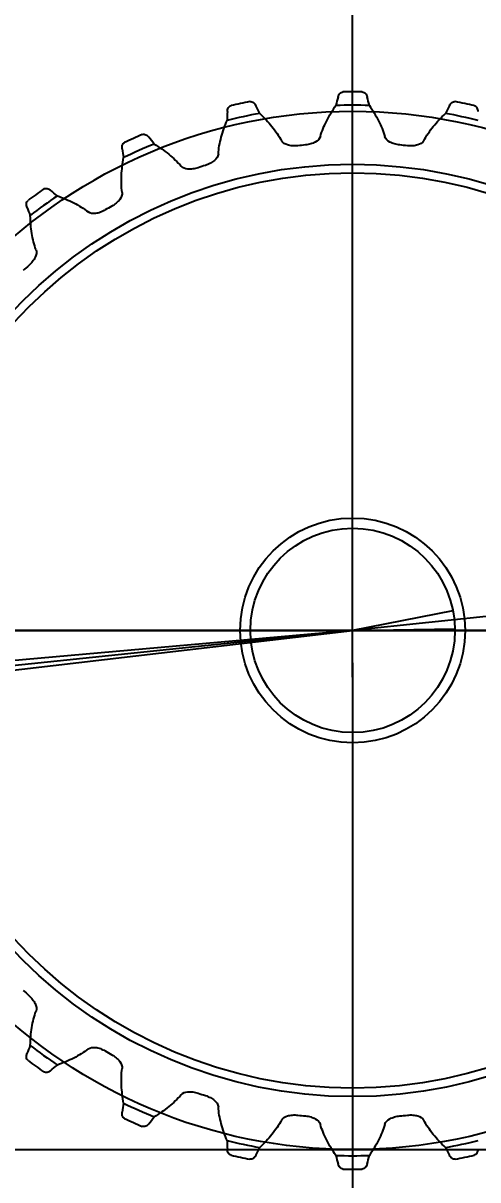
# Model space of a CAD drawing. Header units: inches. Extents: x -116 to 250, y -285 to 80.
# Drawn here: x -10.568 to -9.693, y -190.372 to -188.145 of the extents above; entities that cross this region are included whole.
import ezdxf

# ---------------------------------------------------------------- set-up
doc = ezdxf.new("R2010")
doc.units = ezdxf.units.IN
doc.header["$MEASUREMENT"] = 0
for name, color, linetype in [('LAY0001', 7, 'Continuous'), ('LAYER_CHAMFER_FEAT', 7, 'Continuous'), ('LAYER_CURVE', 7, 'Continuous'), ('LAYER_CUT_FEAT', 7, 'Continuous'), ('trajectories', 3, 'Continuous')]:
    doc.layers.add(name, color=color, linetype=linetype)
doc.dimstyles.get("Standard").update_dxf_attribs({"dimtxt": 0.18, "dimasz": 0.18, "dimexe": 0.18, "dimexo": 0.0625, "dimgap": 0.09, "dimtad": 0, "dimtih": 1, "dimtoh": 1, "dimdec": 4, "dimzin": 0, "dimdsep": 46, "dimtxsty": 'Standard', "dimcen": 0.09, "dimadec": 0, "dimazin": 0, "dimtfac": 1, "dimtdec": 4, "dimtofl": 0, "dimtmove": 0, "dimatfit": 3, "dimfxl": 1, "dimtolj": 1, "dimtzin": 0, "dimarcsym": 0})

# ---------------------------------------------------------------- blocks, each defined once
blk = doc.blocks.new('*D114')
at = {"layer": 'Defpoints', "color": 0, "transparency": 16777216}
for p in [(-9.2446, -188.5897), (-10.6232, -190.0388)]:
    blk.add_point(p, dxfattribs=at)
at = {"layer": 'trajectories', "color": 0, "lineweight": -2, "transparency": 16777216}
for p, q in [((-8.3486, -187.6479), (-9.1206, -188.4593)), ((-8.1686, -187.6479), (-8.3486, -187.6479)), ((-9.9339, -189.4043), (-9.9339, -189.2243)), ((-10.0239, -189.3143), (-9.8439, -189.3143))]:
    blk.add_line(p, q, dxfattribs=at)
at = {"layer": 'trajectories', "color": 0, "transparency": 16777216}
blk.add_solid([(-9.1423, -188.4387), (-9.0988, -188.48), (-9.2446, -188.5897)], dxfattribs=at)
at = {"layer": 'trajectories', "color": 0, "transparency": 16777216, "insert": (-7.5986, -187.6479), "char_height": 0.18, "attachment_point": 5}
blk.add_mtext('\\A1;∅2.0000', dxfattribs=at)
blk = doc.blocks.new('*D115')
at = {"layer": 'Defpoints', "color": 0, "transparency": 16777216}
for p in [(-11.5709, -189.3143), (-9.9339, -189.3143), (-9.9339, -191.7865)]:
    blk.add_point(p, dxfattribs=at)
at = {"layer": 'trajectories', "color": 0, "lineweight": -2, "transparency": 16777216}
for p, q in [((-11.5709, -189.3768), (-11.5709, -191.9665)), ((-9.9339, -189.3768), (-9.9339, -191.9665)), ((-11.3909, -191.7865), (-11.2474, -191.7865)), ((-10.1139, -191.7865), (-10.2574, -191.7865))]:
    blk.add_line(p, q, dxfattribs=at)
at = {"layer": 'trajectories', "color": 0, "transparency": 16777216}
for points in [[(-11.3909, -191.7565), (-11.3909, -191.8165), (-11.5709, -191.7865)], [(-10.1139, -191.7565), (-10.1139, -191.8165), (-9.9339, -191.7865)]]:
    blk.add_solid(points, dxfattribs=at)
at = {"layer": 'trajectories', "color": 0, "transparency": 16777216, "insert": (-10.7524, -191.7865), "char_height": 0.18, "attachment_point": 5}
blk.add_mtext('\\A1;1.6370', dxfattribs=at)

msp = doc.modelspace()

# ---------------------------------------------------------------- linework, layer by layer
for p, q in [((-13.5709, -189.31425), (-7.0709, -189.31425)), ((-13.5709, -189.31425), (-7.0709, -189.31425)), ((-11.4709, -189.31425), (-8.5709, -189.31425)), ((-13.5709, -190.31425), (-7.0709, -190.31425))]:
    msp.add_line(p, q)
msp.add_circle((2.4291, -189.31425), 14)
at = {"color": 7, "linetype": 'Continuous'}
for start, end in [(95.54746, 96.45254), (83.54746, 84.45254), (107.54746, 108.45254), (119.54746, 120.45254), (131.54746, 132.45254), (227.54746, 228.45254), (239.54746, 240.45254), (251.54746, 252.45254), (263.54746, 264.45254), (275.54746, 276.45254)]:
    msp.add_arc((-9.9339, -189.31425), 0.93948, start, end, dxfattribs=at)
for points, knots in [([(-9.99593, -188.363), (-9.99451, -188.3578), (-9.9909, -188.34747), (-9.9815, -188.32711), (-9.97259, -188.31253), (-9.96609, -188.30307)], [0, 0, 0, 0, 0.2403234, 0.4875091, 1, 1, 1, 1]), ([(-9.90171, -188.30307), (-9.89521, -188.31253), (-9.8863, -188.32711), (-9.8769, -188.34747), (-9.87328, -188.3578), (-9.87186, -188.363)], [0, 0, 0, 0, 0.512491, 0.7596766, 1, 1, 1, 1]), ([(-10.11265, -188.31848), (-10.10432, -188.32638), (-10.09257, -188.33878), (-10.07915, -188.35674), (-10.07347, -188.3661), (-10.071, -188.37089)], [0, 0, 0, 0, 0.512491, 0.7596766, 1, 1, 1, 1]), ([(-9.7968, -188.37089), (-9.79433, -188.3661), (-9.78865, -188.35674), (-9.77522, -188.33878), (-9.76348, -188.32638), (-9.75515, -188.31848)], [0, 0, 0, 0, 0.2403234, 0.4875091, 1, 1, 1, 1]), ([(-10.19235, -188.39668), (-10.19205, -188.39131), (-10.19066, -188.38044), (-10.1857, -188.35858), (-10.18002, -188.34246), (-10.17562, -188.33186)], [0, 0, 0, 0, 0.2403234, 0.4875091, 1, 1, 1, 1]), ([(-10.03948, -188.38073), (-10.04292, -188.38111), (-10.04805, -188.38125), (-10.05468, -188.38042), (-10.06236, -188.37861), (-10.0688, -188.37516), (-10.071, -188.37089)], [0, 0, 0, 0, 0.302187, 0.445692, 0.5804728, 1, 1, 1, 1]), ([(-9.99593, -188.363), (-9.9972, -188.36763), (-10.00277, -188.37235), (-10.00992, -188.37571), (-10.01623, -188.3779), (-10.02127, -188.37884), (-10.02472, -188.37917)], [0, 0, 0, 0, 0.4195272, 0.554308, 0.697813, 1, 1, 1, 1]), ([(-9.84308, -188.37917), (-9.84652, -188.37884), (-9.85157, -188.3779), (-9.85788, -188.37571), (-9.86502, -188.37235), (-9.8706, -188.36763), (-9.87186, -188.363)], [0, 0, 0, 0, 0.3021865, 0.4456915, 0.5804723, 1, 1, 1, 1]), ([(-9.7968, -188.37089), (-9.799, -188.37516), (-9.80544, -188.37861), (-9.81312, -188.38042), (-9.81975, -188.38125), (-9.82488, -188.38111), (-9.82832, -188.38073)], [0, 0, 0, 0, 0.4195272, 0.554308, 0.697813, 1, 1, 1, 1]), ([(-10.31578, -188.3774), (-10.30599, -188.3834), (-10.29192, -188.39309), (-10.27505, -188.40787), (-10.26755, -188.41584), (-10.26414, -188.42001)], [0, 0, 0, 0, 0.512491, 0.7596766, 1, 1, 1, 1]), ([(-10.37748, -188.47047), (-10.3783, -188.46515), (-10.3792, -188.45423), (-10.37889, -188.43182), (-10.37668, -188.41487), (-10.37459, -188.40358)], [0, 0, 0, 0, 0.2403233, 0.487509, 1, 1, 1, 1]), ([(-10.19235, -188.39668), (-10.19263, -188.40148), (-10.1971, -188.40725), (-10.20339, -188.41203), (-10.20911, -188.41548), (-10.21385, -188.41745), (-10.21715, -188.41849)], [0, 0, 0, 0, 0.4195283, 0.5543101, 0.6978142, 1, 1, 1, 1]), ([(-10.23126, -188.42308), (-10.23454, -188.42417), (-10.23954, -188.42537), (-10.24619, -188.42594), (-10.25409, -188.42576), (-10.2611, -188.42372), (-10.26414, -188.42001)], [0, 0, 0, 0, 0.302187, 0.445692, 0.5804728, 1, 1, 1, 1]), ([(-10.50222, -188.47727), (-10.49139, -188.4811), (-10.47561, -188.48766), (-10.45605, -188.4986), (-10.44705, -188.50484), (-10.44285, -188.50821)], [0, 0, 0, 0, 0.512491, 0.7596766, 1, 1, 1, 1]), ([(-10.37748, -188.47047), (-10.37675, -188.47522), (-10.37993, -188.48179), (-10.38508, -188.48777), (-10.38996, -188.49234), (-10.39419, -188.49525), (-10.3972, -188.49696)], [0, 0, 0, 0, 0.4195268, 0.5543082, 0.6978125, 1, 1, 1, 1]), ([(-10.41005, -188.50438), (-10.41303, -188.50613), (-10.41767, -188.50834), (-10.42406, -188.51028), (-10.43182, -188.51175), (-10.4391, -188.51121), (-10.44285, -188.50821)], [0, 0, 0, 0, 0.3021872, 0.4456923, 0.5804731, 1, 1, 1, 1]), ([(-10.54322, -188.58113), (-10.54512, -188.5761), (-10.54827, -188.56561), (-10.55264, -188.54362), (-10.554, -188.52659), (-10.55429, -188.51511)], [0, 0, 0, 0, 0.2403234, 0.4875091, 1, 1, 1, 1]), ([(-10.54322, -188.58113), (-10.54152, -188.58563), (-10.54326, -188.59272), (-10.54706, -188.59964), (-10.55088, -188.60512), (-10.55441, -188.60885), (-10.557, -188.61114)], [0, 0, 0, 0, 0.4195272, 0.554308, 0.697813, 1, 1, 1, 1]), ([(-10.557, -190.01736), (-10.55441, -190.01966), (-10.55088, -190.02338), (-10.54706, -190.02886), (-10.54326, -190.03579), (-10.54152, -190.04288), (-10.54322, -190.04737)], [0, 0, 0, 0, 0.3021882, 0.4456929, 0.5804745, 1, 1, 1, 1]), ([(-10.55429, -190.1134), (-10.554, -190.10192), (-10.55264, -190.08489), (-10.54827, -190.06289), (-10.54512, -190.05241), (-10.54322, -190.04737)], [0, 0, 0, 0, 0.512491, 0.7596766, 1, 1, 1, 1]), ([(-10.44285, -190.1203), (-10.44705, -190.12366), (-10.45605, -190.1299), (-10.47561, -190.14085), (-10.49139, -190.14741), (-10.50222, -190.15123)], [0, 0, 0, 0, 0.2403234, 0.4875091, 1, 1, 1, 1]), ([(-10.44285, -190.1203), (-10.4391, -190.11729), (-10.43182, -190.11675), (-10.42406, -190.11823), (-10.41767, -190.12017), (-10.41303, -190.12237), (-10.41005, -190.12413)], [0, 0, 0, 0, 0.4195272, 0.554308, 0.697813, 1, 1, 1, 1]), ([(-10.3972, -190.13155), (-10.39419, -190.13325), (-10.38996, -190.13616), (-10.38508, -190.14073), (-10.37993, -190.14671), (-10.37675, -190.15329), (-10.37748, -190.15804)], [0, 0, 0, 0, 0.3021869, 0.4456912, 0.5804725, 1, 1, 1, 1]), ([(-10.37459, -190.22492), (-10.37668, -190.21363), (-10.37889, -190.19669), (-10.3792, -190.17427), (-10.3783, -190.16336), (-10.37748, -190.15804)], [0, 0, 0, 0, 0.512491, 0.7596766, 1, 1, 1, 1]), ([(-10.26414, -190.2085), (-10.26755, -190.21267), (-10.27505, -190.22064), (-10.29192, -190.23541), (-10.30599, -190.24511), (-10.31578, -190.2511)], [0, 0, 0, 0, 0.2403234, 0.4875091, 1, 1, 1, 1]), ([(-10.26414, -190.2085), (-10.2611, -190.20478), (-10.25409, -190.20274), (-10.24619, -190.20257), (-10.23954, -190.20313), (-10.23454, -190.20433), (-10.23126, -190.20543)], [0, 0, 0, 0, 0.4195275, 0.5543084, 0.6978136, 1, 1, 1, 1]), ([(-10.21715, -190.21001), (-10.21385, -190.21106), (-10.20911, -190.21302), (-10.20339, -190.21648), (-10.1971, -190.22126), (-10.19263, -190.22703), (-10.19235, -190.23182)], [0, 0, 0, 0, 0.3021869, 0.4456912, 0.5804725, 1, 1, 1, 1]), ([(-10.17562, -190.29664), (-10.18002, -190.28604), (-10.1857, -190.26993), (-10.19066, -190.24806), (-10.19205, -190.2372), (-10.19235, -190.23182)], [0, 0, 0, 0, 0.5124911, 0.7596768, 1, 1, 1, 1]), ([(-10.071, -190.25762), (-10.07347, -190.2624), (-10.07915, -190.27176), (-10.09257, -190.28972), (-10.10432, -190.30213), (-10.11265, -190.31003)], [0, 0, 0, 0, 0.2403234, 0.4875091, 1, 1, 1, 1]), ([(-10.071, -190.25762), (-10.0688, -190.25335), (-10.06236, -190.2499), (-10.05468, -190.24809), (-10.04805, -190.24726), (-10.04292, -190.24739), (-10.03948, -190.24778)], [0, 0, 0, 0, 0.4195272, 0.554308, 0.697813, 1, 1, 1, 1]), ([(-10.02472, -190.24933), (-10.02127, -190.24966), (-10.01623, -190.2506), (-10.00992, -190.25279), (-10.00277, -190.25616), (-9.9972, -190.26087), (-9.99593, -190.26551)], [0, 0, 0, 0, 0.3021877, 0.4456918, 0.5804722, 1, 1, 1, 1]), ([(-9.96609, -190.32543), (-9.97259, -190.31597), (-9.9815, -190.30139), (-9.9909, -190.28104), (-9.99451, -190.2707), (-9.99593, -190.26551)], [0, 0, 0, 0, 0.512491, 0.7596766, 1, 1, 1, 1]), ([(-9.87186, -190.26551), (-9.87328, -190.2707), (-9.8769, -190.28104), (-9.8863, -190.30139), (-9.89521, -190.31597), (-9.90171, -190.32543)], [0, 0, 0, 0, 0.2403234, 0.4875091, 1, 1, 1, 1]), ([(-9.87186, -190.26551), (-9.8706, -190.26087), (-9.86502, -190.25616), (-9.85788, -190.25279), (-9.85157, -190.2506), (-9.84652, -190.24966), (-9.84308, -190.24933)], [0, 0, 0, 0, 0.4195268, 0.5543082, 0.6978125, 1, 1, 1, 1]), ([(-9.82832, -190.24778), (-9.82488, -190.24739), (-9.81975, -190.24726), (-9.81312, -190.24809), (-9.80544, -190.2499), (-9.799, -190.25335), (-9.7968, -190.25762)], [0, 0, 0, 0, 0.3021869, 0.4456912, 0.5804725, 1, 1, 1, 1]), ([(-9.75515, -190.31003), (-9.76348, -190.30213), (-9.77522, -190.28972), (-9.78865, -190.27176), (-9.79433, -190.2624), (-9.7968, -190.25762)], [0, 0, 0, 0, 0.512491, 0.7596766, 1, 1, 1, 1])]:
    msp.add_open_spline(points, degree=3, knots=knots, dxfattribs=at)
at = {"layer": 'LAY0001', "color": 7, "linetype": 'Continuous'}
msp.add_circle((-9.9339, -189.31425), 0.8814, dxfattribs=at)
at = {"layer": 'LAYER_CHAMFER_FEAT', "color": 7, "linetype": 'Continuous'}
for radius in [0.21654, 0.19685]:
    msp.add_circle((-9.9339, -189.31425), radius, dxfattribs=at)
at = {"layer": 'LAYER_CURVE', "color": 40, "linetype": 'Continuous'}
for p, q in [((-8.41131, -189.15422), (-9.9339, -189.31425)), ((-11.35568, -189.48103), (-9.9339, -189.31425)), ((-9.9339, -189.31425), (-10.89223, -189.39984)), ((-9.9339, -189.31425), (-10.89223, -189.4142))]:
    msp.add_line(p, q, dxfattribs=at)
at = {"layer": 'LAYER_CURVE', "color": 4, "linetype": 'Continuous'}
for p, q in [((-9.74082, -189.2767), (-9.9339, -189.31425)), ((-9.9339, -189.31425), (-9.73719, -189.31084))]:
    msp.add_line(p, q, dxfattribs=at)
msp.add_circle((-9.9339, -189.31425), 1.53097, dxfattribs=at)
at = {"layer": 'LAYER_CUT_FEAT', "color": 7, "linetype": 'Continuous'}
msp.add_circle((-9.9339, -189.31425), 0.89786, dxfattribs=at)
for centre, radius, start, end in [((-9.9339, -189.44378), 1.16698, 89.08956, 90.91044), ((-9.90697, -189.44095), 1.16698, 101.08956, 102.91044), ((-11.55311, -189.01984), 1.60213, 25.96183, 26.57259), ((-8.41129, -188.68963), 1.60213, 165.42741, 166.03817), ((-9.9339, -189.31425), 1.01169, 88.17688, 91.82312), ((-11.45651, -188.68963), 1.60213, 13.96183, 14.57259), ((-8.31469, -189.01984), 1.60213, 153.42741, 154.03817), ((-9.96083, -189.44095), 1.16698, 77.08956, 78.91044), ((-8.57443, -188.38671), 1.60213, 177.42741, 178.03817), ((-9.9339, -189.31425), 1.01169, 100.17688, 103.82312), ((-9.9339, -189.31425), 1.01169, 76.17688, 79.82312), ((-9.88121, -189.43258), 1.16698, 113.08956, 114.91044), ((-11.57893, -189.36293), 1.60213, 37.96183, 38.57259), ((-8.79698, -188.12433), 1.60213, 189.42741, 190.03817), ((-9.9339, -189.31425), 1.01169, 112.17688, 115.82312), ((-9.85776, -189.41904), 1.16698, 125.08956, 126.91044), ((-9.9339, -189.31425), 1.01169, 124.17688, 127.82312), ((-11.53286, -189.70389), 1.60213, 49.96183, 50.57259), ((-9.06923, -187.91395), 1.60213, 201.42741, 202.03817), ((-9.06923, -190.71455), 1.60213, 157.96183, 158.57259), ((-9.9339, -189.31425), 1.01169, 232.17688, 235.82312), ((-9.85776, -189.20946), 1.16698, 233.08956, 234.91044), ((-11.53286, -188.92462), 1.60213, 309.42741, 310.03817), ((-8.79698, -190.50418), 1.60213, 169.96183, 170.57259), ((-9.9339, -189.31425), 1.01169, 244.17688, 247.82312), ((-9.88121, -189.19592), 1.16698, 245.08956, 246.91044), ((-11.57893, -189.26557), 1.60213, 321.42741, 322.03817), ((-8.57443, -190.2418), 1.60213, 181.96183, 182.57259), ((-9.9339, -189.31425), 1.01169, 256.17688, 259.82312), ((-11.55311, -189.60866), 1.60213, 333.42741, 334.03817), ((-9.9339, -189.31425), 1.01169, 280.17688, 283.82312), ((-8.31469, -189.60866), 1.60213, 205.96183, 206.57259), ((-9.90697, -189.18755), 1.16698, 257.08956, 258.91044), ((-8.41129, -189.93888), 1.60213, 193.96183, 194.57259), ((-9.9339, -189.31425), 1.01169, 268.17688, 271.82312), ((-11.45651, -189.93888), 1.60213, 345.42741, 346.03817), ((-9.96083, -189.18755), 1.16698, 281.08956, 282.91044), ((-9.9339, -189.18472), 1.16698, 269.08956, 270.91044)]:
    msp.add_arc(centre, radius, start, end, dxfattribs=at)
for points, knots in [([(-9.96188, -188.28652), (-9.96158, -188.28537), (-9.96076, -188.28311), (-9.95882, -188.28006), (-9.95605, -188.27768), (-9.95364, -188.27697), (-9.95244, -188.27695)], [0, 0, 0, 0, 0.2489724, 0.4986051, 0.7490518, 1, 1, 1, 1]), ([(-9.91536, -188.27695), (-9.91416, -188.27697), (-9.91175, -188.27768), (-9.90898, -188.28006), (-9.90704, -188.28311), (-9.90622, -188.28537), (-9.90592, -188.28652)], [0, 0, 0, 0, 0.2509482, 0.5013952, 0.7510282, 1, 1, 1, 1]), ([(-10.17494, -188.3148), (-10.17489, -188.31361), (-10.17456, -188.31123), (-10.1733, -188.30784), (-10.17108, -188.30493), (-10.16887, -188.30374), (-10.1677, -188.30347)], [0, 0, 0, 0, 0.2489724, 0.4986051, 0.7490518, 1, 1, 1, 1]), ([(-10.13143, -188.29576), (-10.13025, -188.29553), (-10.12775, -188.29572), (-10.12454, -188.29748), (-10.12201, -188.30006), (-10.12074, -188.3021), (-10.12021, -188.30316)], [0, 0, 0, 0, 0.2509482, 0.5013952, 0.7510282, 1, 1, 1, 1]), ([(-9.74759, -188.30316), (-9.74706, -188.3021), (-9.74578, -188.30006), (-9.74326, -188.29748), (-9.74005, -188.29572), (-9.73755, -188.29553), (-9.73637, -188.29576)], [0, 0, 0, 0, 0.2489724, 0.4986051, 0.7490518, 1, 1, 1, 1]), ([(-9.70009, -188.30347), (-9.69893, -188.30374), (-9.69672, -188.30493), (-9.6945, -188.30784), (-9.69324, -188.31123), (-9.69291, -188.31361), (-9.69286, -188.3148)], [0, 0, 0, 0, 0.2509482, 0.5013952, 0.7510282, 1, 1, 1, 1]), ([(-10.33887, -188.35909), (-10.33777, -188.35862), (-10.33528, -188.35828), (-10.33177, -188.35933), (-10.32877, -188.36134), (-10.3271, -188.36306), (-10.32636, -188.36399)], [0, 0, 0, 0, 0.2509482, 0.5013952, 0.7510282, 1, 1, 1, 1]), ([(-10.37747, -188.38675), (-10.37767, -188.38558), (-10.37784, -188.38318), (-10.37731, -188.37961), (-10.37575, -188.3763), (-10.37384, -188.37468), (-10.37275, -188.37417)], [0, 0, 0, 0, 0.2489724, 0.4986051, 0.7490518, 1, 1, 1, 1]), ([(-10.52861, -188.46416), (-10.52763, -188.46347), (-10.52526, -188.46263), (-10.52162, -188.46292), (-10.51826, -188.46426), (-10.51627, -188.4656), (-10.51535, -188.46636)], [0, 0, 0, 0, 0.2509482, 0.5013952, 0.7510282, 1, 1, 1, 1]), ([(-10.56062, -188.49924), (-10.56105, -188.49814), (-10.56171, -188.49583), (-10.56195, -188.49222), (-10.5611, -188.48866), (-10.55957, -188.48668), (-10.55861, -188.48596)], [0, 0, 0, 0, 0.2489724, 0.4986051, 0.7490518, 1, 1, 1, 1]), ([(-10.55861, -190.14255), (-10.55957, -190.14183), (-10.5611, -190.13984), (-10.56195, -190.13628), (-10.56171, -190.13267), (-10.56105, -190.13037), (-10.56062, -190.12926)], [0, 0, 0, 0, 0.2509482, 0.5013952, 0.7510282, 1, 1, 1, 1]), ([(-10.51535, -190.16215), (-10.51627, -190.1629), (-10.51826, -190.16425), (-10.52162, -190.16558), (-10.52526, -190.16588), (-10.52763, -190.16504), (-10.52861, -190.16435)], [0, 0, 0, 0, 0.2489724, 0.4986051, 0.7490518, 1, 1, 1, 1]), ([(-10.37275, -190.25433), (-10.37384, -190.25383), (-10.37575, -190.2522), (-10.37731, -190.2489), (-10.37784, -190.24532), (-10.37767, -190.24293), (-10.37747, -190.24175)], [0, 0, 0, 0, 0.2509482, 0.5013952, 0.7510282, 1, 1, 1, 1]), ([(-10.32636, -190.26451), (-10.3271, -190.26544), (-10.32877, -190.26717), (-10.33177, -190.26917), (-10.33528, -190.27022), (-10.33777, -190.26989), (-10.33887, -190.26942)], [0, 0, 0, 0, 0.2489724, 0.4986051, 0.7490518, 1, 1, 1, 1]), ([(-10.1677, -190.32503), (-10.16887, -190.32476), (-10.17108, -190.32357), (-10.1733, -190.32066), (-10.17456, -190.31727), (-10.17489, -190.3149), (-10.17494, -190.31371)], [0, 0, 0, 0, 0.2509482, 0.5013952, 0.7510282, 1, 1, 1, 1]), ([(-10.12021, -190.32534), (-10.12074, -190.32641), (-10.12201, -190.32844), (-10.12454, -190.33103), (-10.12775, -190.33278), (-10.13025, -190.33297), (-10.13143, -190.33274)], [0, 0, 0, 0, 0.2489724, 0.4986051, 0.7490518, 1, 1, 1, 1]), ([(-9.73637, -190.33274), (-9.73755, -190.33297), (-9.74005, -190.33278), (-9.74326, -190.33103), (-9.74578, -190.32844), (-9.74706, -190.32641), (-9.74759, -190.32534)], [0, 0, 0, 0, 0.2509482, 0.5013952, 0.7510282, 1, 1, 1, 1]), ([(-9.69286, -190.31371), (-9.69291, -190.3149), (-9.69324, -190.31727), (-9.6945, -190.32066), (-9.69672, -190.32357), (-9.69893, -190.32476), (-9.70009, -190.32503)], [0, 0, 0, 0, 0.2489724, 0.4986051, 0.7490518, 1, 1, 1, 1]), ([(-9.95244, -190.35156), (-9.95364, -190.35154), (-9.95605, -190.35083), (-9.95882, -190.34844), (-9.96076, -190.34539), (-9.96158, -190.34314), (-9.96188, -190.34198)], [0, 0, 0, 0, 0.2509482, 0.5013952, 0.7510282, 1, 1, 1, 1]), ([(-9.90592, -190.34198), (-9.90622, -190.34314), (-9.90704, -190.34539), (-9.90898, -190.34844), (-9.91175, -190.35083), (-9.91416, -190.35154), (-9.91536, -190.35156)], [0, 0, 0, 0, 0.2489724, 0.4986051, 0.7490518, 1, 1, 1, 1])]:
    msp.add_open_spline(points, degree=3, knots=knots, dxfattribs=at)
at = {"layer": 'trajectories'}
for p, q in [((-9.9339, -189.31425), (-9.9339, -184.26768)), ((-6.61529, -189.31425), (-17.62383, -189.31425))]:
    msp.add_line(p, q, dxfattribs=at)
msp.add_circle((-9.9339, -189.31425), 1, dxfattribs=at)

# ---------------------------------------------------------------- dimensions: what is measured, and where the dimension line sits
dim = msp.add_diameter_dim_2p(p1=(-10.62317, -190.03876), p2=(-9.24463, -188.58975), dimstyle='Standard', dxfattribs=at)
dim.commit()
dim.dimension.update_dxf_attribs({"geometry": '*D114', "text_midpoint": (-7.59857, -187.64788), "dimtype": 163})
dim = msp.add_linear_dim(base=(-9.9339, -191.78649), p1=(-11.5709, -189.31425), p2=(-9.9339, -189.31425), dimstyle='Standard', dxfattribs=at)
dim.commit()
dim.dimension.update_dxf_attribs({"geometry": '*D115', "text_midpoint": (-10.7524, -191.78649)})

doc.saveas('drawing.dxf')
